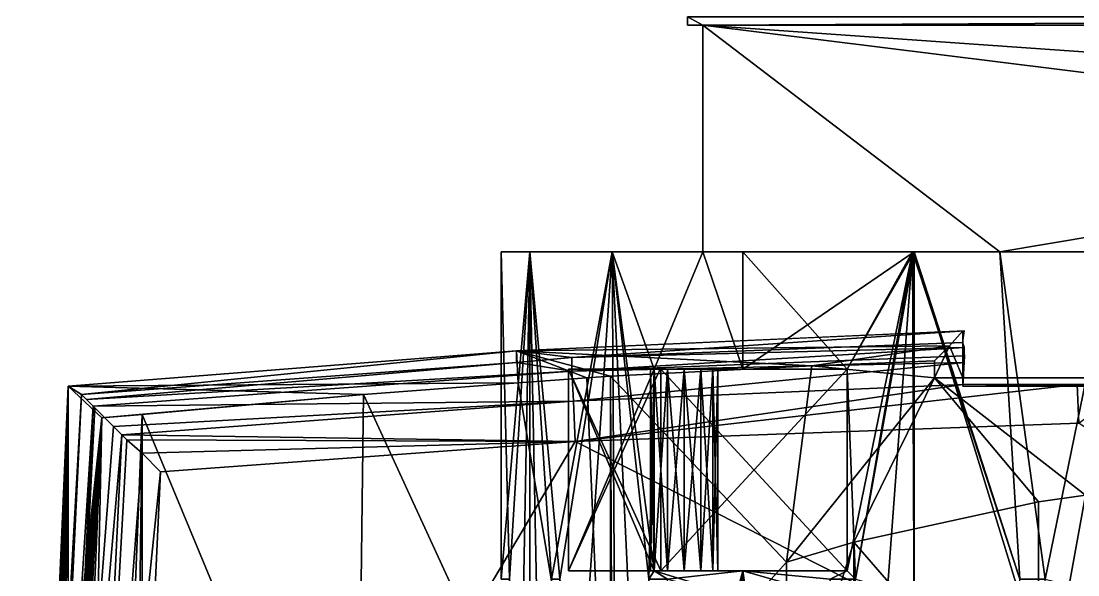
# Model space of a CAD drawing. Header units: metres. Extents: x -0.073 to 0.073, y -0.252 to 0.252.
# Drawn here: x -0.071 to -0.03166, y 0.12891 to 0.14953 of the extents above; entities that cross this region are included whole.
import ezdxf

# ---------------------------------------------------------------- set-up
doc = ezdxf.new("R2010")
doc.units = ezdxf.units.M
for name, color, linetype in [('Object_0177', 9, 'CONTINUOUS'), ('Object_0178', 9, 'CONTINUOUS'), ('Object_0179', 9, 'CONTINUOUS'), ('Object_0185', 9, 'CONTINUOUS'), ('Object_0186', 9, 'CONTINUOUS'), ('Object_0189', 9, 'CONTINUOUS'), ('Object_0190', 9, 'CONTINUOUS'), ('Object_0196', 9, 'CONTINUOUS'), ('Object_0218', 9, 'CONTINUOUS'), ('Object_0241', 9, 'CONTINUOUS'), ('Object_0242', 9, 'CONTINUOUS'), ('Object_0263', 9, 'CONTINUOUS'), ('Object_0265', 9, 'CONTINUOUS'), ('Object_0280', 9, 'CONTINUOUS'), ('Object_0388', 9, 'CONTINUOUS'), ('Object_0389', 9, 'CONTINUOUS'), ('Object_0396', 9, 'CONTINUOUS'), ('Object_0404', 9, 'CONTINUOUS'), ('Object_0426', 9, 'CONTINUOUS'), ('Object_0427', 9, 'CONTINUOUS'), ('Object_0434', 9, 'CONTINUOUS'), ('Object_0437', 9, 'CONTINUOUS'), ('Object_0439', 9, 'CONTINUOUS'), ('Object_0471', 9, 'CONTINUOUS'), ('Object_0472', 9, 'CONTINUOUS'), ('Object_0473', 9, 'CONTINUOUS'), ('Object_0513', 9, 'CONTINUOUS'), ('Object_0575', 9, 'CONTINUOUS'), ('Object_0576', 9, 'CONTINUOUS'), ('Object_0700', 9, 'CONTINUOUS'), ('Object_0748', 9, 'CONTINUOUS'), ('Object_0749', 9, 'CONTINUOUS'), ('Object_0769', 9, 'CONTINUOUS'), ('Object_0770', 9, 'CONTINUOUS'), ('Object_0772', 9, 'CONTINUOUS'), ('Object_0833', 9, 'CONTINUOUS'), ('Object_0834', 9, 'CONTINUOUS'), ('Object_0954', 9, 'CONTINUOUS'), ('Object_0980', 9, 'CONTINUOUS'), ('Object_1002', 9, 'CONTINUOUS'), ('Object_1005', 9, 'CONTINUOUS'), ('Object_1019', 9, 'CONTINUOUS'), ('Object_1020', 9, 'CONTINUOUS'), ('Object_1054', 9, 'CONTINUOUS'), ('Object_1055', 9, 'CONTINUOUS')]:
    doc.layers.add(name, color=color, linetype=linetype)

msp = doc.modelspace()

# ---------------------------------------------------------------- linework, layer by layer
at = {"layer": 'Object_0177'}
for points in [[(-0.050375, 0.133875, 0.181312), (0.025312, 0.095563, 0.181312), (-0.031625, 0.134563, 0.181312)], [(-0.050375, 0.133875, 0.181312), (-0.067063, 0.105625, 0.181312), (0.025312, 0.095563, 0.181312)], [(-0.067063, 0.105625, 0.181312), (-0.050375, 0.133875, 0.181312), (-0.065813, 0.13275, 0.181312)]]:
    msp.add_3dface(points, dxfattribs=at)
at = {"layer": 'Object_0178'}
for points in [[(-0.052563, 0.13725, 0.168125), (-0.0505, 0.137, 0.178313), (-0.035875, 0.138, 0.168125)], [(-0.035938, 0.137563, 0.178313), (-0.035875, 0.138, 0.168125), (-0.0505, 0.137, 0.178313)], [(-0.06925, 0.135938, 0.168125), (-0.06875, 0.135625, 0.178313), (-0.052563, 0.13725, 0.168125)], [(-0.052563, 0.136813, 0.178313), (-0.052563, 0.13725, 0.168125), (-0.06875, 0.135625, 0.178313)], [(-0.052563, 0.13725, 0.168125), (-0.052563, 0.136813, 0.178313), (-0.0505, 0.137, 0.178313)]]:
    msp.add_3dface(points, dxfattribs=at)
at = {"layer": 'Object_0179'}
for points in [[(-0.035938, 0.138, 0.168125), (-0.035938, 0.137563, 0.178313), (-0.035938, 0.13625, 0.168125)], [(-0.035938, 0.137563, 0.178313), (-0.035938, 0.137375, 0.179312), (-0.035875, 0.137063, 0.179812)], [(-0.035875, 0.137063, 0.179812), (-0.035938, 0.13625, 0.168125), (-0.035938, 0.137563, 0.178313)], [(-0.035875, 0.137063, 0.179812), (-0.035938, 0.136813, 0.18025), (-0.035938, 0.136, 0.180875)], [(-0.035938, 0.13625, 0.168125), (-0.035875, 0.137063, 0.179812), (-0.035938, 0.135938, 0.168125)], [(-0.035938, 0.136, 0.180875), (-0.035938, 0.135938, 0.168125), (-0.035875, 0.137063, 0.179812)], [(-0.035938, 0.135938, 0.168125), (-0.035938, 0.136, 0.180875), (-0.035938, 0.135938, 0.180937)]]:
    msp.add_3dface(points, dxfattribs=at)
at = {"layer": 'Object_0185'}
for points in [[(-0.06925, 0.135938, 0.168125), (-0.071, 0.095625, 0.168125), (-0.06875, 0.135625, 0.178313)], [(-0.070188, 0.105688, 0.178313), (-0.06875, 0.135625, 0.178313), (-0.071, 0.095625, 0.168125)]]:
    msp.add_3dface(points, dxfattribs=at)
at = {"layer": 'Object_0186'}
for points in [[(-0.035938, 0.135938, 0.168125), (-0.035938, 0.135938, 0.180937), (-0.031688, 0.136, 0.180937)], [(-0.035938, 0.135938, 0.168125), (-0.012938, 0.136, 0.180937), (-0.009063, 0.135938, 0.168125)], [(-0.012938, 0.136, 0.180937), (-0.035938, 0.135938, 0.168125), (-0.029688, 0.135938, 0.181)], [(-0.031688, 0.136, 0.180937), (-0.029688, 0.135938, 0.181), (-0.035938, 0.135938, 0.168125)]]:
    msp.add_3dface(points, dxfattribs=at)
at = {"layer": 'Object_0189'}
for points in [[(-0.0505, 0.137, 0.178313), (-0.035875, 0.137375, 0.179312), (-0.035938, 0.137563, 0.178313)], [(-0.035875, 0.137375, 0.179312), (-0.0505, 0.137, 0.178313), (-0.0505, 0.1365, 0.179812)], [(-0.0505, 0.1365, 0.179812), (-0.035875, 0.137063, 0.179812), (-0.035875, 0.137375, 0.179312)], [(-0.052563, 0.136813, 0.178313), (-0.0505, 0.1365, 0.179812), (-0.0505, 0.137, 0.178313)], [(-0.035875, 0.137063, 0.179812), (-0.0505, 0.1365, 0.179812), (-0.035875, 0.136813, 0.18025)], [(-0.068563, 0.135438, 0.179187), (-0.052563, 0.136813, 0.178313), (-0.06875, 0.135625, 0.178313)], [(-0.052563, 0.136813, 0.178313), (-0.068563, 0.135438, 0.179187), (-0.0505, 0.1365, 0.179812)], [(-0.050438, 0.135375, 0.180875), (-0.035875, 0.136813, 0.18025), (-0.0505, 0.1365, 0.179812)], [(-0.050438, 0.135375, 0.180875), (-0.035938, 0.136, 0.180875), (-0.035875, 0.136813, 0.18025)], [(-0.068313, 0.135188, 0.179812), (-0.0505, 0.1365, 0.179812), (-0.068563, 0.135438, 0.179187)], [(-0.0505, 0.1365, 0.179812), (-0.068313, 0.135188, 0.179812), (-0.050438, 0.135375, 0.180875)], [(-0.050375, 0.133875, 0.181312), (-0.035938, 0.136, 0.180937), (-0.050438, 0.135375, 0.180875)], [(-0.035938, 0.136, 0.180875), (-0.050438, 0.135375, 0.180875), (-0.035938, 0.136, 0.180937)], [(-0.031625, 0.134563, 0.181312), (-0.031688, 0.136, 0.180937), (-0.050375, 0.133875, 0.181312)], [(-0.035938, 0.136, 0.180937), (-0.050375, 0.133875, 0.181312), (-0.031688, 0.136, 0.180937)], [(-0.031625, 0.134563, 0.181312), (-0.029688, 0.136, 0.181), (-0.031688, 0.136, 0.180937)], [(-0.050438, 0.135375, 0.180875), (-0.068313, 0.135188, 0.179812), (-0.067563, 0.134438, 0.180688)], [(-0.06725, 0.134125, 0.180875), (-0.050438, 0.135375, 0.180875), (-0.067563, 0.134438, 0.180688)], [(-0.050438, 0.135375, 0.180875), (-0.06725, 0.134125, 0.180875), (-0.050375, 0.133875, 0.181312)], [(-0.06825, 0.135125, 0.179938), (-0.067563, 0.134438, 0.180688), (-0.068313, 0.135188, 0.179812)], [(-0.050375, 0.133875, 0.181312), (-0.06725, 0.134125, 0.180875), (-0.067063, 0.133938, 0.181)], [(-0.067063, 0.133938, 0.181), (-0.0665, 0.133438, 0.181188), (-0.050375, 0.133875, 0.181312)], [(-0.065813, 0.13275, 0.181312), (-0.050375, 0.133875, 0.181312), (-0.0665, 0.133438, 0.181188)]]:
    msp.add_3dface(points, dxfattribs=at)
at = {"layer": 'Object_0190'}
for points in [[(-0.070188, 0.105688, 0.178313), (-0.068313, 0.135188, 0.179812), (-0.06875, 0.135625, 0.178313)], [(-0.068563, 0.135438, 0.179187), (-0.06875, 0.135625, 0.178313), (-0.068313, 0.135188, 0.179812)], [(-0.06975, 0.105688, 0.179812), (-0.068313, 0.135188, 0.179812), (-0.070188, 0.105688, 0.178313)], [(-0.068313, 0.135188, 0.179812), (-0.06975, 0.105688, 0.179812), (-0.06825, 0.135125, 0.179938)], [(-0.067563, 0.134438, 0.180688), (-0.06825, 0.135125, 0.179938), (-0.06975, 0.105688, 0.179812)], [(-0.06975, 0.105688, 0.179812), (-0.06725, 0.134125, 0.180875), (-0.067563, 0.134438, 0.180688)], [(-0.06725, 0.134125, 0.180875), (-0.06975, 0.105688, 0.179812), (-0.068625, 0.105625, 0.180937)], [(-0.068625, 0.105625, 0.180937), (-0.067063, 0.133938, 0.181), (-0.06725, 0.134125, 0.180875)], [(-0.067063, 0.133938, 0.181), (-0.068625, 0.105625, 0.180937), (-0.0665, 0.133438, 0.181188)], [(-0.065813, 0.13275, 0.181312), (-0.0665, 0.133438, 0.181188), (-0.068625, 0.105625, 0.180937)], [(-0.065813, 0.13275, 0.181312), (-0.068625, 0.105625, 0.180937), (-0.067063, 0.105625, 0.181312)]]:
    msp.add_3dface(points, dxfattribs=at)
at = {"layer": 'Object_0196'}
for points in [[(-0.052813, 0.12875, 0.091375), (-0.052063, 0.140938, 0.095375), (-0.053125, 0.12875, 0.0875)], [(-0.053125, 0.140938, 0.0875), (-0.053125, 0.12875, 0.0875), (-0.052063, 0.140938, 0.095375)], [(-0.053125, 0.12875, 0.0875), (-0.053125, 0.140938, 0.0875), (-0.052813, 0.12875, 0.083625)], [(-0.052063, 0.140938, 0.079625), (-0.052813, 0.12875, 0.083625), (-0.053125, 0.140938, 0.0875)], [(-0.052063, 0.140938, 0.095375), (-0.052813, 0.12875, 0.091375), (-0.052063, 0.100313, 0.095375)], [(-0.052813, 0.12875, 0.083625), (-0.052063, 0.140938, 0.079625), (-0.052813, 0.100313, 0.083625)], [(-0.052063, 0.100313, 0.079625), (-0.052813, 0.100313, 0.083625), (-0.052063, 0.140938, 0.079625)], [(-0.052063, 0.140938, 0.095375), (-0.05125, 0.12875, 0.097875), (-0.049, 0.140938, 0.102812)], [(-0.05125, 0.12875, 0.097875), (-0.052063, 0.140938, 0.095375), (-0.05125, 0.100313, 0.097875)], [(-0.052063, 0.100313, 0.095375), (-0.05125, 0.100313, 0.097875), (-0.052063, 0.140938, 0.095375)], [(-0.052063, 0.140938, 0.079625), (-0.05125, 0.12875, 0.077125), (-0.052063, 0.100313, 0.079625)], [(-0.05125, 0.12875, 0.077125), (-0.052063, 0.140938, 0.079625), (-0.050938, 0.12875, 0.076187)], [(-0.049, 0.140938, 0.07225), (-0.050938, 0.12875, 0.076187), (-0.052063, 0.140938, 0.079625)], [(-0.050938, 0.12875, 0.098813), (-0.049, 0.140938, 0.102812), (-0.05125, 0.12875, 0.097875)], [(-0.049, 0.140938, 0.102812), (-0.050938, 0.12875, 0.098813), (-0.048812, 0.112313, 0.102687)], [(-0.050938, 0.12875, 0.076187), (-0.049, 0.140938, 0.07225), (-0.050938, 0.112313, 0.076187)], [(-0.048812, 0.112313, 0.072313), (-0.050938, 0.112313, 0.076187), (-0.049, 0.140938, 0.07225)], [(-0.048812, 0.112313, 0.102687), (-0.047625, 0.112313, 0.104937), (-0.049, 0.140938, 0.102812)], [(-0.047625, 0.12875, 0.104937), (-0.049, 0.140938, 0.102812), (-0.047625, 0.112313, 0.104937)], [(-0.047625, 0.12875, 0.104937), (-0.047437, 0.129063, 0.10525), (-0.049, 0.140938, 0.102812)], [(-0.047437, 0.136563, 0.10525), (-0.049, 0.140938, 0.102812), (-0.047437, 0.129063, 0.10525)], [(-0.049, 0.140938, 0.102812), (-0.047437, 0.136563, 0.10525), (-0.045625, 0.140938, 0.107562)], [(-0.049, 0.140938, 0.07225), (-0.047625, 0.12875, 0.070063), (-0.048812, 0.112313, 0.072313)], [(-0.047625, 0.12875, 0.070063), (-0.049, 0.140938, 0.07225), (-0.047437, 0.136563, 0.06975)], [(-0.045625, 0.140938, 0.067438), (-0.047437, 0.136563, 0.06975), (-0.049, 0.140938, 0.07225)], [(-0.044125, 0.136563, 0.109125), (-0.045625, 0.140938, 0.107562), (-0.047437, 0.136563, 0.10525)], [(-0.047437, 0.136563, 0.06975), (-0.045625, 0.140938, 0.067438), (-0.044125, 0.136563, 0.065875)], [(-0.044125, 0.136563, 0.109125), (-0.044125, 0.140938, 0.109125), (-0.045625, 0.140938, 0.107562)], [(-0.044125, 0.140938, 0.065875), (-0.044125, 0.136563, 0.065875), (-0.045625, 0.140938, 0.067438)], [(-0.04025, 0.136563, 0.112438), (-0.03775, 0.140938, 0.114), (-0.044125, 0.136563, 0.109125)], [(-0.044125, 0.140938, 0.109125), (-0.044125, 0.136563, 0.109125), (-0.03775, 0.140938, 0.114)], [(-0.044125, 0.136563, 0.065875), (-0.044125, 0.140938, 0.065875), (-0.04025, 0.136563, 0.062562)], [(-0.037813, 0.140938, 0.061), (-0.04025, 0.136563, 0.062562), (-0.044125, 0.140938, 0.065875)], [(-0.03775, 0.140938, 0.114), (-0.04025, 0.136563, 0.112438), (-0.039938, 0.12875, 0.112625)], [(-0.04025, 0.136563, 0.062562), (-0.037813, 0.140938, 0.061), (-0.04025, 0.129063, 0.062562)], [(-0.039938, 0.12875, 0.062375), (-0.04025, 0.129063, 0.062562), (-0.037813, 0.140938, 0.061)], [(-0.03775, 0.140938, 0.114), (-0.039938, 0.12875, 0.112625), (-0.03775, 0.128125, 0.114)], [(-0.039938, 0.112313, 0.062375), (-0.039938, 0.12875, 0.062375), (-0.037813, 0.140938, 0.061)], [(-0.037813, 0.140938, 0.061), (-0.037688, 0.112313, 0.061187), (-0.039938, 0.112313, 0.062375)], [(-0.034563, 0.140938, 0.059375), (-0.033813, 0.12875, 0.059063), (-0.037813, 0.140938, 0.061)], [(-0.037688, 0.112313, 0.061187), (-0.037813, 0.140938, 0.061), (-0.033813, 0.12875, 0.059063)], [(-0.03775, 0.128125, 0.114), (-0.033813, 0.128125, 0.115937), (-0.03775, 0.140938, 0.114)], [(-0.033813, 0.12875, 0.115937), (-0.03775, 0.140938, 0.114), (-0.033813, 0.128125, 0.115937)], [(-0.03775, 0.140938, 0.114), (-0.033813, 0.12875, 0.115937), (-0.034563, 0.140938, 0.115563)], [(-0.030375, 0.140938, 0.057938), (-0.032875, 0.12875, 0.05875), (-0.034563, 0.140938, 0.059375)], [(-0.033813, 0.12875, 0.059063), (-0.034563, 0.140938, 0.059375), (-0.032875, 0.12875, 0.05875)], [(-0.032875, 0.12875, 0.11625), (-0.034563, 0.140938, 0.115563), (-0.033813, 0.12875, 0.115937)], [(-0.034563, 0.140938, 0.115563), (-0.032875, 0.12875, 0.11625), (-0.030375, 0.140938, 0.117062)], [(-0.030375, 0.100313, 0.057938), (-0.032875, 0.100313, 0.05875), (-0.030375, 0.140938, 0.057938)], [(-0.032875, 0.12875, 0.05875), (-0.030375, 0.140938, 0.057938), (-0.032875, 0.100313, 0.05875)], [(-0.030375, 0.128125, 0.117062), (-0.030375, 0.140938, 0.117062), (-0.032875, 0.12875, 0.11625)], [(-0.047437, 0.129063, 0.06975), (-0.047625, 0.12875, 0.070063), (-0.047437, 0.136563, 0.06975)], [(-0.04025, 0.129063, 0.112438), (-0.039938, 0.12875, 0.112625), (-0.04025, 0.136563, 0.112438)], [(-0.047625, 0.12875, 0.104937), (-0.046938, 0.12875, 0.105875), (-0.047437, 0.129063, 0.10525)], [(-0.047625, 0.12875, 0.070063), (-0.047437, 0.129063, 0.06975), (-0.046938, 0.12875, 0.069125)], [(-0.047437, 0.129063, 0.10525), (-0.044375, 0.128125, 0.108875), (-0.044125, 0.129063, 0.109125)], [(-0.044375, 0.128125, 0.108875), (-0.047437, 0.129063, 0.10525), (-0.046938, 0.12875, 0.105875)], [(-0.044125, 0.129063, 0.065875), (-0.046938, 0.12875, 0.069125), (-0.047437, 0.129063, 0.06975)], [(-0.04625, 0.112375, 0.06825), (-0.046938, 0.112375, 0.069125), (-0.044125, 0.129063, 0.065875)], [(-0.046938, 0.12875, 0.069125), (-0.044125, 0.129063, 0.065875), (-0.046938, 0.112375, 0.069125)], [(-0.04625, 0.103312, 0.06825), (-0.04625, 0.112375, 0.06825), (-0.044125, 0.129063, 0.065875)], [(-0.044125, 0.129063, 0.065875), (-0.044125, 0.100313, 0.065875), (-0.04625, 0.103312, 0.06825)], [(-0.044125, 0.128125, 0.109125), (-0.044125, 0.129063, 0.109125), (-0.044375, 0.128125, 0.108875)], [(-0.044125, 0.128125, 0.109125), (-0.040875, 0.128125, 0.111937), (-0.044125, 0.129063, 0.109125)], [(-0.040875, 0.12875, 0.111937), (-0.044125, 0.129063, 0.109125), (-0.040875, 0.128125, 0.111937)], [(-0.044125, 0.129063, 0.109125), (-0.040875, 0.12875, 0.111937), (-0.04025, 0.129063, 0.112438)], [(-0.044125, 0.129063, 0.065875), (-0.04025, 0.129063, 0.062562), (-0.040875, 0.12875, 0.063063)], [(-0.044125, 0.100313, 0.065875), (-0.044125, 0.129063, 0.065875), (-0.04175, 0.112375, 0.06375)], [(-0.040875, 0.12875, 0.063063), (-0.04175, 0.112375, 0.06375), (-0.044125, 0.129063, 0.065875)], [(-0.039938, 0.12875, 0.112625), (-0.04025, 0.129063, 0.112438), (-0.040875, 0.12875, 0.111937)], [(-0.04025, 0.129063, 0.062562), (-0.039938, 0.12875, 0.062375), (-0.040875, 0.12875, 0.063063)]]:
    msp.add_3dface(points, dxfattribs=at)
at = {"layer": 'Object_0218'}
for points in [[(-0.04025, 0.129063, 0.062562), (-0.047187, 0.129063, 0.059375), (-0.04025, 0.136563, 0.062562)], [(-0.047187, 0.136563, 0.059375), (-0.04025, 0.136563, 0.062562), (-0.047187, 0.129063, 0.059375)]]:
    msp.add_3dface(points, dxfattribs=at)
at = {"layer": 'Object_0241'}
for points in [[(-0.033125, 0.12225, 0.14), (-0.031375, 0.131875, 0.1435), (-0.030625, 0.12225, 0.14)], [(-0.031375, 0.131875, 0.1435), (-0.033125, 0.12225, 0.14), (-0.033125, 0.131625, 0.143438)]]:
    msp.add_3dface(points, dxfattribs=at)
at = {"layer": 'Object_0242'}
msp.add_3dface([(-0.033125, 0.131625, 0.143438), (-0.033125, 0.122188, 0.14), (-0.033125, 0.122188, 0.143438)], dxfattribs=at)
at = {"layer": 'Object_0263'}
for points in [[(-0.035938, 0.13625, 0.168125), (-0.031375, 0.13625, 0.1435), (-0.037, 0.13625, 0.143125)], [(-0.009063, 0.13625, 0.168125), (-0.013563, 0.13625, 0.1435), (-0.035938, 0.13625, 0.168125)], [(-0.031375, 0.13625, 0.1435), (-0.035938, 0.13625, 0.168125), (-0.013563, 0.13625, 0.1435)]]:
    msp.add_3dface(points, dxfattribs=at)
at = {"layer": 'Object_0265'}
for points in [[(-0.046188, 0.149375, 0.115563), (-0.046188, 0.149688, 0.115563), (-0.046188, 0.149375, 0.059437)], [(-0.046188, 0.149688, 0.059437), (-0.046188, 0.149375, 0.059437), (-0.046188, 0.149688, 0.115563)]]:
    msp.add_3dface(points, dxfattribs=at)
at = {"layer": 'Object_0280'}
for points in [[(-0.06925, 0.135938, 0.168125), (-0.070063, 0.114875, 0.161625), (-0.071, 0.095625, 0.168125)], [(-0.07, 0.116188, 0.161187), (-0.070063, 0.114875, 0.161625), (-0.06925, 0.135938, 0.168125)], [(-0.06925, 0.135938, 0.168125), (-0.069875, 0.118125, 0.16025), (-0.07, 0.116188, 0.161187)], [(-0.069875, 0.118125, 0.16025), (-0.06925, 0.135938, 0.168125), (-0.069813, 0.119125, 0.159562)], [(-0.06925, 0.135938, 0.168125), (-0.069625, 0.120813, 0.157875), (-0.069813, 0.119312, 0.159437)], [(-0.069813, 0.119312, 0.159437), (-0.069813, 0.119125, 0.159562), (-0.06925, 0.135938, 0.168125)], [(-0.069625, 0.120813, 0.157875), (-0.06925, 0.135938, 0.168125), (-0.069563, 0.121625, 0.15675)], [(-0.0695, 0.122062, 0.155813), (-0.069563, 0.121625, 0.15675), (-0.06925, 0.135938, 0.168125)], [(-0.06925, 0.135938, 0.168125), (-0.069437, 0.122562, 0.15475), (-0.0695, 0.122062, 0.155813)], [(-0.069437, 0.122562, 0.15475), (-0.06925, 0.135938, 0.168125), (-0.069375, 0.122938, 0.153375)], [(-0.06925, 0.123188, 0.15125), (-0.069375, 0.122938, 0.153375), (-0.06925, 0.135938, 0.168125)], [(-0.068, 0.13475, 0.138125), (-0.06925, 0.123188, 0.15125), (-0.06925, 0.135938, 0.168125)], [(-0.069688, 0.095563, 0.138125), (-0.06925, 0.112375, 0.140625), (-0.068, 0.13475, 0.138125)], [(-0.06925, 0.123188, 0.15125), (-0.068, 0.13475, 0.138125), (-0.069187, 0.123125, 0.150125)], [(-0.069187, 0.113812, 0.140688), (-0.068, 0.13475, 0.138125), (-0.06925, 0.112375, 0.140625)], [(-0.068, 0.13475, 0.138125), (-0.069187, 0.113812, 0.140688), (-0.069187, 0.114875, 0.140938)], [(-0.069187, 0.114875, 0.140938), (-0.069125, 0.115875, 0.141188), (-0.068, 0.13475, 0.138125)], [(-0.069125, 0.122875, 0.14875), (-0.069187, 0.123125, 0.150125), (-0.068, 0.13475, 0.138125)], [(-0.069125, 0.117188, 0.141687), (-0.068, 0.13475, 0.138125), (-0.069125, 0.115875, 0.141188)], [(-0.068, 0.13475, 0.138125), (-0.069125, 0.117188, 0.141687), (-0.069063, 0.119063, 0.142875)], [(-0.069063, 0.121437, 0.1455), (-0.069125, 0.122125, 0.146625), (-0.068, 0.13475, 0.138125)], [(-0.069125, 0.122125, 0.146688), (-0.068, 0.13475, 0.138125), (-0.069125, 0.122125, 0.146625)], [(-0.068, 0.13475, 0.138125), (-0.069125, 0.122125, 0.146688), (-0.069125, 0.122875, 0.14875)], [(-0.069063, 0.119063, 0.142875), (-0.069063, 0.119125, 0.142937), (-0.068, 0.13475, 0.138125)], [(-0.069063, 0.120125, 0.143812), (-0.068, 0.13475, 0.138125), (-0.069063, 0.119125, 0.142937)], [(-0.068, 0.13475, 0.138125), (-0.069063, 0.120125, 0.143812), (-0.069063, 0.121437, 0.1455)]]:
    msp.add_3dface(points, dxfattribs=at)
at = {"layer": 'Object_0388'}
for points in [[(-0.047563, 0.129063, 0.063687), (-0.047437, 0.129063, 0.064313), (-0.050625, 0.129063, 0.062812)], [(-0.050625, 0.129063, 0.062812), (-0.047437, 0.129063, 0.064313), (-0.047437, 0.129063, 0.06975)], [(-0.047187, 0.129063, 0.059375), (-0.046938, 0.129063, 0.062562), (-0.050625, 0.129063, 0.062812)], [(-0.047437, 0.129063, 0.063063), (-0.050625, 0.129063, 0.062812), (-0.046938, 0.129063, 0.062562)], [(-0.050625, 0.129063, 0.062812), (-0.047437, 0.129063, 0.063063), (-0.047563, 0.129063, 0.063687)], [(-0.044125, 0.129063, 0.065875), (-0.047437, 0.129063, 0.06975), (-0.046313, 0.129063, 0.064937)], [(-0.046938, 0.129063, 0.06475), (-0.047437, 0.129063, 0.06975), (-0.047437, 0.129063, 0.064313)], [(-0.047437, 0.129063, 0.06975), (-0.046938, 0.129063, 0.06475), (-0.046313, 0.129063, 0.064937)], [(-0.04025, 0.129063, 0.062562), (-0.04525, 0.129063, 0.063063), (-0.047187, 0.129063, 0.059375)], [(-0.045688, 0.129063, 0.062562), (-0.047187, 0.129063, 0.059375), (-0.04525, 0.129063, 0.063063)], [(-0.045688, 0.129063, 0.062562), (-0.046313, 0.129063, 0.062437), (-0.047187, 0.129063, 0.059375)], [(-0.046938, 0.129063, 0.062562), (-0.047187, 0.129063, 0.059375), (-0.046313, 0.129063, 0.062437)], [(-0.046313, 0.129063, 0.064937), (-0.045688, 0.129063, 0.06475), (-0.044125, 0.129063, 0.065875)], [(-0.04525, 0.129063, 0.064313), (-0.044125, 0.129063, 0.065875), (-0.045688, 0.129063, 0.06475)], [(-0.044125, 0.129063, 0.065875), (-0.04525, 0.129063, 0.064313), (-0.04025, 0.129063, 0.062562)], [(-0.045063, 0.129063, 0.063687), (-0.04025, 0.129063, 0.062562), (-0.04525, 0.129063, 0.064313)], [(-0.04025, 0.129063, 0.062562), (-0.045063, 0.129063, 0.063687), (-0.04525, 0.129063, 0.063063)]]:
    msp.add_3dface(points, dxfattribs=at)
at = {"layer": 'Object_0389'}
for points in [[(-0.047437, 0.136563, 0.06975), (-0.050625, 0.136563, 0.062812), (-0.047437, 0.129063, 0.06975)], [(-0.050625, 0.129063, 0.062812), (-0.047437, 0.129063, 0.06975), (-0.050625, 0.136563, 0.062812)]]:
    msp.add_3dface(points, dxfattribs=at)
at = {"layer": 'Object_0396'}
for points in [[(-0.034563, 0.140938, 0.059375), (-0.045625, 0.140938, 0.059375), (-0.045625, 0.149375, 0.059375)], [(-0.045625, 0.149375, 0.059375), (-0.010375, 0.145, 0.059375), (-0.034563, 0.140938, 0.059375)], [(-0.010375, 0.145, 0.059375), (-0.045625, 0.149375, 0.059375), (0.016875, 0.145, 0.059437)], [(0.016875, 0.149375, 0.059437), (0.016875, 0.145, 0.059437), (-0.045625, 0.149375, 0.059375)], [(-0.010375, 0.140938, 0.059375), (-0.034563, 0.140938, 0.059375), (-0.010375, 0.145, 0.059375)]]:
    msp.add_3dface(points, dxfattribs=at)
at = {"layer": 'Object_0404'}
for points in [[(-0.047187, 0.136563, 0.115625), (-0.050625, 0.136563, 0.112188), (-0.047187, 0.129063, 0.115625)], [(-0.050625, 0.129063, 0.112188), (-0.047187, 0.129063, 0.115625), (-0.050625, 0.136563, 0.112188)]]:
    msp.add_3dface(points, dxfattribs=at)
at = {"layer": 'Object_0426'}
for points in [[(-0.053125, 0.140938, 0.0875), (-0.052063, 0.140938, 0.095375), (-0.052063, 0.140938, 0.079625)], [(-0.049, 0.140938, 0.102812), (-0.052063, 0.140938, 0.079625), (-0.052063, 0.140938, 0.095375)], [(-0.052063, 0.140938, 0.079625), (-0.049, 0.140938, 0.102812), (-0.049, 0.140938, 0.07225)], [(-0.045625, 0.140938, 0.107562), (-0.049, 0.140938, 0.07225), (-0.049, 0.140938, 0.102812)], [(-0.049, 0.140938, 0.07225), (-0.045625, 0.140938, 0.107562), (-0.045625, 0.140938, 0.067438)]]:
    msp.add_3dface(points, dxfattribs=at)
at = {"layer": 'Object_0427'}
for points in [[(-0.045625, 0.140938, 0.107562), (-0.044125, 0.140938, 0.109125), (-0.045625, 0.140938, 0.115625)], [(-0.03775, 0.140938, 0.114), (-0.045625, 0.140938, 0.115625), (-0.044125, 0.140938, 0.109125)], [(-0.045625, 0.140938, 0.115625), (-0.03775, 0.140938, 0.114), (-0.034563, 0.140938, 0.115625)]]:
    msp.add_3dface(points, dxfattribs=at)
at = {"layer": 'Object_0434'}
msp.add_3dface([(-0.0425, 0.129375, 0.142625), (-0.0425, 0.122188, 0.14), (-0.0425, 0.122188, 0.142625)], dxfattribs=at)
at = {"layer": 'Object_0437'}
for points in [[(-0.034563, 0.140938, 0.059375), (-0.037813, 0.140938, 0.061), (-0.045625, 0.140938, 0.059375)], [(-0.044125, 0.140938, 0.065875), (-0.045625, 0.140938, 0.059375), (-0.037813, 0.140938, 0.061)], [(-0.045625, 0.140938, 0.059375), (-0.044125, 0.140938, 0.065875), (-0.045625, 0.140938, 0.067438)]]:
    msp.add_3dface(points, dxfattribs=at)
at = {"layer": 'Object_0439'}
for points in [[(-0.034563, 0.140938, 0.059375), (-0.014563, 0.140938, 0.057938), (-0.030375, 0.140938, 0.057938)], [(-0.014563, 0.140938, 0.057938), (-0.034563, 0.140938, 0.059375), (-0.010375, 0.140938, 0.059375)]]:
    msp.add_3dface(points, dxfattribs=at)
at = {"layer": 'Object_0471'}
for points in [[(-0.047437, 0.129063, 0.110687), (-0.050625, 0.129063, 0.112188), (-0.046938, 0.129063, 0.11025)], [(-0.047437, 0.129063, 0.10525), (-0.046938, 0.129063, 0.11025), (-0.050625, 0.129063, 0.112188)], [(-0.050625, 0.129063, 0.112188), (-0.047437, 0.129063, 0.111937), (-0.047187, 0.129063, 0.115625)], [(-0.047437, 0.129063, 0.111937), (-0.050625, 0.129063, 0.112188), (-0.047563, 0.129063, 0.111313)], [(-0.047437, 0.129063, 0.110687), (-0.047563, 0.129063, 0.111313), (-0.050625, 0.129063, 0.112188)], [(-0.044125, 0.129063, 0.109125), (-0.045688, 0.129063, 0.11025), (-0.047437, 0.129063, 0.10525)], [(-0.046938, 0.129063, 0.11025), (-0.047437, 0.129063, 0.10525), (-0.046313, 0.129063, 0.110063)], [(-0.045688, 0.129063, 0.11025), (-0.046313, 0.129063, 0.110063), (-0.047437, 0.129063, 0.10525)], [(-0.046938, 0.129063, 0.112438), (-0.047187, 0.129063, 0.115625), (-0.047437, 0.129063, 0.111937)], [(-0.046938, 0.129063, 0.112438), (-0.046313, 0.129063, 0.112563), (-0.047187, 0.129063, 0.115625)], [(-0.045688, 0.129063, 0.112438), (-0.047187, 0.129063, 0.115625), (-0.046313, 0.129063, 0.112563)], [(-0.047187, 0.129063, 0.115625), (-0.045688, 0.129063, 0.112438), (-0.04025, 0.129063, 0.112438)], [(-0.045688, 0.129063, 0.11025), (-0.044125, 0.129063, 0.109125), (-0.04525, 0.129063, 0.110687)], [(-0.04525, 0.129063, 0.111937), (-0.04025, 0.129063, 0.112438), (-0.045688, 0.129063, 0.112438)], [(-0.045063, 0.129063, 0.111313), (-0.04525, 0.129063, 0.110687), (-0.044125, 0.129063, 0.109125)], [(-0.04025, 0.129063, 0.112438), (-0.04525, 0.129063, 0.111937), (-0.045063, 0.129063, 0.111313)], [(-0.044125, 0.129063, 0.109125), (-0.04025, 0.129063, 0.112438), (-0.045063, 0.129063, 0.111313)]]:
    msp.add_3dface(points, dxfattribs=at)
at = {"layer": 'Object_0472'}
for points in [[(-0.047563, 0.129063, 0.111313), (-0.047437, 0.136563, 0.111937), (-0.047437, 0.129063, 0.111937)], [(-0.047437, 0.136563, 0.111937), (-0.047563, 0.129063, 0.111313), (-0.047563, 0.136563, 0.111313)], [(-0.047437, 0.129063, 0.110687), (-0.047563, 0.136563, 0.111313), (-0.047563, 0.129063, 0.111313)], [(-0.047563, 0.136563, 0.111313), (-0.047437, 0.129063, 0.110687), (-0.047437, 0.136563, 0.110687)], [(-0.047437, 0.129063, 0.111937), (-0.046938, 0.136563, 0.112438), (-0.046938, 0.129063, 0.112438)], [(-0.046938, 0.136563, 0.112438), (-0.047437, 0.129063, 0.111937), (-0.047437, 0.136563, 0.111937)], [(-0.046938, 0.129063, 0.11025), (-0.047437, 0.136563, 0.110687), (-0.047437, 0.129063, 0.110687)], [(-0.047437, 0.136563, 0.110687), (-0.046938, 0.129063, 0.11025), (-0.046938, 0.136563, 0.11025)], [(-0.046938, 0.129063, 0.112438), (-0.046313, 0.136563, 0.112563), (-0.046313, 0.129063, 0.112563)], [(-0.046313, 0.136563, 0.112563), (-0.046938, 0.129063, 0.112438), (-0.046938, 0.136563, 0.112438)], [(-0.046313, 0.129063, 0.110063), (-0.046938, 0.136563, 0.11025), (-0.046938, 0.129063, 0.11025)], [(-0.046938, 0.136563, 0.11025), (-0.046313, 0.129063, 0.110063), (-0.046313, 0.136563, 0.110063)], [(-0.045688, 0.136563, 0.112438), (-0.046313, 0.129063, 0.112563), (-0.046313, 0.136563, 0.112563)], [(-0.045688, 0.129063, 0.11025), (-0.046313, 0.136563, 0.110063), (-0.046313, 0.129063, 0.110063)], [(-0.046313, 0.136563, 0.110063), (-0.045688, 0.129063, 0.11025), (-0.045688, 0.136563, 0.11025)], [(-0.046313, 0.129063, 0.112563), (-0.045688, 0.136563, 0.112438), (-0.045688, 0.129063, 0.112438)], [(-0.04525, 0.129063, 0.110687), (-0.045688, 0.136563, 0.11025), (-0.045688, 0.129063, 0.11025)], [(-0.045688, 0.136563, 0.11025), (-0.04525, 0.129063, 0.110687), (-0.04525, 0.136563, 0.110687)], [(-0.045688, 0.129063, 0.112438), (-0.04525, 0.136563, 0.111937), (-0.04525, 0.129063, 0.111937)], [(-0.04525, 0.136563, 0.111937), (-0.045688, 0.129063, 0.112438), (-0.045688, 0.136563, 0.112438)], [(-0.045063, 0.129063, 0.111313), (-0.04525, 0.136563, 0.110687), (-0.04525, 0.129063, 0.110687)], [(-0.04525, 0.136563, 0.110687), (-0.045063, 0.129063, 0.111313), (-0.045063, 0.136563, 0.111313)], [(-0.04525, 0.129063, 0.111937), (-0.045063, 0.136563, 0.111313), (-0.045063, 0.129063, 0.111313)], [(-0.045063, 0.136563, 0.111313), (-0.04525, 0.129063, 0.111937), (-0.04525, 0.136563, 0.111937)]]:
    msp.add_3dface(points, dxfattribs=at)
at = {"layer": 'Object_0473'}
for points in [[(-0.047437, 0.136563, 0.111937), (-0.050625, 0.136563, 0.112188), (-0.046938, 0.136563, 0.112438)], [(-0.047187, 0.136563, 0.115625), (-0.046938, 0.136563, 0.112438), (-0.050625, 0.136563, 0.112188)], [(-0.047437, 0.136563, 0.111937), (-0.047563, 0.136563, 0.111313), (-0.050625, 0.136563, 0.112188)], [(-0.047437, 0.136563, 0.110687), (-0.050625, 0.136563, 0.112188), (-0.047563, 0.136563, 0.111313)], [(-0.050625, 0.136563, 0.112188), (-0.047437, 0.136563, 0.110687), (-0.047437, 0.136563, 0.10525)], [(-0.044125, 0.136563, 0.109125), (-0.047437, 0.136563, 0.10525), (-0.046313, 0.136563, 0.110063)], [(-0.046938, 0.136563, 0.11025), (-0.047437, 0.136563, 0.10525), (-0.047437, 0.136563, 0.110687)], [(-0.047437, 0.136563, 0.10525), (-0.046938, 0.136563, 0.11025), (-0.046313, 0.136563, 0.110063)], [(-0.046938, 0.136563, 0.112438), (-0.047187, 0.136563, 0.115625), (-0.046313, 0.136563, 0.112563)], [(-0.04025, 0.136563, 0.112438), (-0.04525, 0.136563, 0.111937), (-0.047187, 0.136563, 0.115625)], [(-0.045688, 0.136563, 0.112438), (-0.047187, 0.136563, 0.115625), (-0.04525, 0.136563, 0.111937)], [(-0.047187, 0.136563, 0.115625), (-0.045688, 0.136563, 0.112438), (-0.046313, 0.136563, 0.112563)], [(-0.046313, 0.136563, 0.110063), (-0.045688, 0.136563, 0.11025), (-0.044125, 0.136563, 0.109125)], [(-0.04525, 0.136563, 0.110687), (-0.044125, 0.136563, 0.109125), (-0.045688, 0.136563, 0.11025)], [(-0.044125, 0.136563, 0.109125), (-0.04525, 0.136563, 0.110687), (-0.04025, 0.136563, 0.112438)], [(-0.04525, 0.136563, 0.110687), (-0.045063, 0.136563, 0.111313), (-0.04025, 0.136563, 0.112438)], [(-0.04525, 0.136563, 0.111937), (-0.04025, 0.136563, 0.112438), (-0.045063, 0.136563, 0.111313)]]:
    msp.add_3dface(points, dxfattribs=at)
at = {"layer": 'Object_0513'}
for points in [[(-0.041563, 0.136688, 0.142687), (-0.0425, 0.129375, 0.142625), (-0.049063, 0.136313, 0.141687)], [(-0.0425, 0.129375, 0.142625), (-0.041563, 0.136688, 0.142687), (-0.037, 0.13625, 0.143125)], [(-0.037, 0.136875, 0.143125), (-0.037, 0.13625, 0.143125), (-0.041563, 0.136688, 0.142687)], [(-0.049937, 0.13625, 0.141562), (-0.049063, 0.115625, 0.141687), (-0.0525, 0.136063, 0.141125)], [(-0.049063, 0.115625, 0.141687), (-0.049937, 0.13625, 0.141562), (-0.049063, 0.136313, 0.141687)], [(-0.049063, 0.136313, 0.141687), (-0.049, 0.122188, 0.14175), (-0.049063, 0.115625, 0.141687)], [(-0.049, 0.122188, 0.14175), (-0.049063, 0.136313, 0.141687), (-0.0425, 0.129375, 0.142625)], [(-0.037, 0.13625, 0.143125), (-0.04, 0.130125, 0.142875), (-0.0425, 0.129375, 0.142625)], [(-0.037, 0.13625, 0.143125), (-0.033125, 0.131625, 0.143438), (-0.04, 0.130125, 0.142875)], [(-0.031375, 0.13625, 0.1435), (-0.031375, 0.131875, 0.1435), (-0.037, 0.13625, 0.143125)], [(-0.033125, 0.131625, 0.143438), (-0.037, 0.13625, 0.143125), (-0.031375, 0.131875, 0.1435)], [(-0.05825, 0.135625, 0.140063), (-0.0525, 0.136063, 0.141125), (-0.049063, 0.115625, 0.141687)], [(-0.0585, 0.115625, 0.14), (-0.0665, 0.134875, 0.138125), (-0.05825, 0.135625, 0.140063)], [(-0.049063, 0.115625, 0.141687), (-0.0585, 0.115625, 0.14), (-0.05825, 0.135625, 0.140063)], [(-0.0665, 0.134875, 0.138125), (-0.0585, 0.115625, 0.14), (-0.0665, 0.015188, 0.138125)], [(-0.033125, 0.122188, 0.143438), (-0.04, 0.130125, 0.142875), (-0.033125, 0.131625, 0.143438)], [(-0.04, 0.130125, 0.142875), (-0.033125, 0.122188, 0.143438), (-0.04, 0.122188, 0.142875)], [(-0.0425, 0.129375, 0.142625), (-0.0425, 0.122188, 0.142625), (-0.049, 0.122188, 0.14175)]]:
    msp.add_3dface(points, dxfattribs=at)
at = {"layer": 'Object_0575'}
for points in [[(-0.045625, 0.149375, 0.115563), (-0.045625, 0.149375, 0.115625), (0.016187, 0.149375, 0.115563)], [(0.016875, 0.149375, 0.115625), (0.016187, 0.149375, 0.115563), (-0.045625, 0.149375, 0.115625)], [(0.016187, 0.149375, 0.059437), (0.016875, 0.149375, 0.059375), (-0.045625, 0.149375, 0.059437)], [(-0.045625, 0.149375, 0.059375), (-0.045625, 0.149375, 0.059437), (0.016875, 0.149375, 0.059375)]]:
    msp.add_3dface(points, dxfattribs=at)
at = {"layer": 'Object_0576'}
for points in [[(-0.045625, 0.140938, 0.115625), (-0.045625, 0.149375, 0.115625), (-0.045625, 0.140938, 0.107562)], [(-0.045625, 0.149375, 0.115563), (-0.045625, 0.140938, 0.107562), (-0.045625, 0.149375, 0.115625)], [(-0.045625, 0.140938, 0.107562), (-0.045625, 0.149375, 0.115563), (-0.045625, 0.140938, 0.067438)], [(-0.045625, 0.149375, 0.059437), (-0.045625, 0.140938, 0.067438), (-0.045625, 0.149375, 0.115563)], [(-0.045625, 0.140938, 0.067438), (-0.045625, 0.149375, 0.059437), (-0.045625, 0.140938, 0.059375)], [(-0.045625, 0.149375, 0.059375), (-0.045625, 0.140938, 0.059375), (-0.045625, 0.149375, 0.059437)]]:
    msp.add_3dface(points, dxfattribs=at)
at = {"layer": 'Object_0700'}
for points in [[(-0.04025, 0.136563, 0.112438), (-0.047187, 0.136563, 0.115625), (-0.04025, 0.129063, 0.112438)], [(-0.047187, 0.129063, 0.115625), (-0.04025, 0.129063, 0.112438), (-0.047187, 0.136563, 0.115625)]]:
    msp.add_3dface(points, dxfattribs=at)
at = {"layer": 'Object_0748'}
msp.add_3dface([(-0.04, 0.122188, 0.142875), (-0.04, 0.122188, 0.14), (-0.04, 0.130125, 0.142875)], dxfattribs=at)
at = {"layer": 'Object_0749'}
for points in [[(-0.04, 0.12225, 0.14), (-0.0425, 0.12225, 0.14), (-0.04, 0.130125, 0.142875)], [(-0.0425, 0.129375, 0.142625), (-0.04, 0.130125, 0.142875), (-0.0425, 0.12225, 0.14)]]:
    msp.add_3dface(points, dxfattribs=at)
at = {"layer": 'Object_0769'}
for points in [[(-0.035938, 0.138, 0.168125), (-0.035938, 0.13625, 0.168125), (-0.036438, 0.137438, 0.155625)], [(-0.037, 0.13625, 0.143125), (-0.036438, 0.137438, 0.155625), (-0.035938, 0.13625, 0.168125)], [(-0.036438, 0.137438, 0.155625), (-0.037, 0.13625, 0.143125), (-0.037, 0.136875, 0.143125)]]:
    msp.add_3dface(points, dxfattribs=at)
at = {"layer": 'Object_0770'}
for points in [[(-0.050625, 0.136563, 0.062812), (-0.047187, 0.136625, 0.059375), (-0.050625, 0.129063, 0.062812)], [(-0.047187, 0.129063, 0.059375), (-0.050625, 0.129063, 0.062812), (-0.047187, 0.136625, 0.059375)]]:
    msp.add_3dface(points, dxfattribs=at)
at = {"layer": 'Object_0772'}
for points in [[(-0.047437, 0.136563, 0.064313), (-0.047563, 0.129063, 0.063687), (-0.047563, 0.136563, 0.063687)], [(-0.047437, 0.129063, 0.063063), (-0.047563, 0.136563, 0.063687), (-0.047563, 0.129063, 0.063687)], [(-0.047563, 0.136563, 0.063687), (-0.047437, 0.129063, 0.063063), (-0.047437, 0.136563, 0.063063)], [(-0.047563, 0.129063, 0.063687), (-0.047437, 0.136563, 0.064313), (-0.047437, 0.129063, 0.064313)], [(-0.046938, 0.129063, 0.062562), (-0.047437, 0.136563, 0.063063), (-0.047437, 0.129063, 0.063063)], [(-0.047437, 0.136563, 0.063063), (-0.046938, 0.129063, 0.062562), (-0.046938, 0.136563, 0.062562)], [(-0.047437, 0.129063, 0.064313), (-0.046938, 0.136563, 0.06475), (-0.046938, 0.129063, 0.06475)], [(-0.046938, 0.136563, 0.06475), (-0.047437, 0.129063, 0.064313), (-0.047437, 0.136563, 0.064313)], [(-0.046313, 0.129063, 0.062437), (-0.046938, 0.136563, 0.062562), (-0.046938, 0.129063, 0.062562)], [(-0.046938, 0.136563, 0.062562), (-0.046313, 0.129063, 0.062437), (-0.046313, 0.136563, 0.062437)], [(-0.046938, 0.129063, 0.06475), (-0.046313, 0.136563, 0.064937), (-0.046313, 0.129063, 0.064937)], [(-0.046313, 0.136563, 0.064937), (-0.046938, 0.129063, 0.06475), (-0.046938, 0.136563, 0.06475)], [(-0.045688, 0.129063, 0.062562), (-0.046313, 0.136563, 0.062437), (-0.046313, 0.129063, 0.062437)], [(-0.046313, 0.136563, 0.062437), (-0.045688, 0.129063, 0.062562), (-0.045688, 0.136563, 0.062562)], [(-0.046313, 0.129063, 0.064937), (-0.045688, 0.136563, 0.06475), (-0.045688, 0.129063, 0.06475)], [(-0.045688, 0.136563, 0.06475), (-0.046313, 0.129063, 0.064937), (-0.046313, 0.136563, 0.064937)], [(-0.04525, 0.129063, 0.063063), (-0.045688, 0.136563, 0.062562), (-0.045688, 0.129063, 0.062562)], [(-0.045688, 0.136563, 0.062562), (-0.04525, 0.129063, 0.063063), (-0.04525, 0.136563, 0.063063)], [(-0.045688, 0.129063, 0.06475), (-0.04525, 0.136563, 0.064313), (-0.04525, 0.129063, 0.064313)], [(-0.04525, 0.136563, 0.064313), (-0.045688, 0.129063, 0.06475), (-0.045688, 0.136563, 0.06475)], [(-0.045063, 0.129063, 0.063687), (-0.04525, 0.136563, 0.063063), (-0.04525, 0.129063, 0.063063)], [(-0.04525, 0.136563, 0.063063), (-0.045063, 0.129063, 0.063687), (-0.045063, 0.136563, 0.063687)], [(-0.04525, 0.129063, 0.064313), (-0.045063, 0.136563, 0.063687), (-0.045063, 0.129063, 0.063687)], [(-0.045063, 0.136563, 0.063687), (-0.04525, 0.129063, 0.064313), (-0.04525, 0.136563, 0.064313)]]:
    msp.add_3dface(points, dxfattribs=at)
at = {"layer": 'Object_0833'}
for points in [[(-0.046188, 0.149375, 0.059437), (-0.046188, 0.149688, 0.059437), (-0.045625, 0.149375, 0.059437)], [(0.016187, 0.149688, 0.059437), (-0.045625, 0.149375, 0.059437), (-0.046188, 0.149688, 0.059437)], [(-0.045625, 0.149375, 0.059437), (0.016187, 0.149688, 0.059437), (0.016187, 0.149375, 0.059437)]]:
    msp.add_3dface(points, dxfattribs=at)
at = {"layer": 'Object_0834'}
for points in [[(-0.046188, 0.149688, 0.115563), (-0.045625, 0.149375, 0.115563), (0.016187, 0.149688, 0.115563)], [(-0.045625, 0.149375, 0.115563), (-0.046188, 0.149688, 0.115563), (-0.046188, 0.149375, 0.115563)], [(0.016187, 0.149375, 0.115563), (0.016187, 0.149688, 0.115563), (-0.045625, 0.149375, 0.115563)]]:
    msp.add_3dface(points, dxfattribs=at)
at = {"layer": 'Object_0954'}
for points in [[(-0.047437, 0.129063, 0.10525), (-0.050625, 0.129063, 0.112188), (-0.047437, 0.136563, 0.10525)], [(-0.050625, 0.136563, 0.112188), (-0.047437, 0.136563, 0.10525), (-0.050625, 0.129063, 0.112188)]]:
    msp.add_3dface(points, dxfattribs=at)
at = {"layer": 'Object_0980'}
for points in [[(-0.009063, 0.135938, 0.168125), (-0.009063, 0.13625, 0.168125), (-0.035938, 0.135938, 0.168125)], [(-0.035938, 0.13625, 0.168125), (-0.035938, 0.135938, 0.168125), (-0.009063, 0.13625, 0.168125)]]:
    msp.add_3dface(points, dxfattribs=at)
at = {"layer": 'Object_1002'}
for points in [[(-0.045625, 0.140938, 0.115563), (-0.034563, 0.140938, 0.115563), (-0.045625, 0.149375, 0.115563)], [(-0.010375, 0.145, 0.115625), (-0.045625, 0.149375, 0.115563), (-0.034563, 0.140938, 0.115563)], [(-0.045625, 0.149375, 0.115563), (-0.010375, 0.145, 0.115625), (0.016875, 0.149375, 0.115625)], [(-0.034563, 0.140938, 0.115563), (-0.010375, 0.140938, 0.115625), (-0.010375, 0.145, 0.115625)]]:
    msp.add_3dface(points, dxfattribs=at)
at = {"layer": 'Object_1005'}
for points in [[(-0.050625, 0.136563, 0.062812), (-0.047437, 0.136563, 0.063063), (-0.047187, 0.136563, 0.059375)], [(-0.047437, 0.136563, 0.063063), (-0.050625, 0.136563, 0.062812), (-0.047563, 0.136563, 0.063687)], [(-0.047437, 0.136563, 0.06975), (-0.046938, 0.136563, 0.06475), (-0.050625, 0.136563, 0.062812)], [(-0.047437, 0.136563, 0.064313), (-0.050625, 0.136563, 0.062812), (-0.046938, 0.136563, 0.06475)], [(-0.050625, 0.136563, 0.062812), (-0.047437, 0.136563, 0.064313), (-0.047563, 0.136563, 0.063687)], [(-0.046938, 0.136563, 0.062562), (-0.047187, 0.136563, 0.059375), (-0.047437, 0.136563, 0.063063)], [(-0.047437, 0.136563, 0.06975), (-0.044125, 0.136563, 0.065875), (-0.045688, 0.136563, 0.06475)], [(-0.045688, 0.136563, 0.06475), (-0.046313, 0.136563, 0.064937), (-0.047437, 0.136563, 0.06975)], [(-0.046938, 0.136563, 0.06475), (-0.047437, 0.136563, 0.06975), (-0.046313, 0.136563, 0.064937)], [(-0.046938, 0.136563, 0.062562), (-0.046313, 0.136563, 0.062437), (-0.047187, 0.136563, 0.059375)], [(-0.045688, 0.136563, 0.062562), (-0.047187, 0.136563, 0.059375), (-0.046313, 0.136563, 0.062437)], [(-0.047187, 0.136563, 0.059375), (-0.045688, 0.136563, 0.062562), (-0.04025, 0.136563, 0.062562)], [(-0.045688, 0.136563, 0.062562), (-0.04525, 0.136563, 0.063063), (-0.04025, 0.136563, 0.062562)], [(-0.044125, 0.136563, 0.065875), (-0.04525, 0.136563, 0.064313), (-0.045688, 0.136563, 0.06475)], [(-0.045063, 0.136563, 0.063687), (-0.04025, 0.136563, 0.062562), (-0.04525, 0.136563, 0.063063)], [(-0.04525, 0.136563, 0.064313), (-0.044125, 0.136563, 0.065875), (-0.045063, 0.136563, 0.063687)], [(-0.04025, 0.136563, 0.062562), (-0.045063, 0.136563, 0.063687), (-0.044125, 0.136563, 0.065875)]]:
    msp.add_3dface(points, dxfattribs=at)
at = {"layer": 'Object_1019'}
for points in [[(-0.0665, 0.134875, 0.138125), (-0.069688, 0.0545, 0.138125), (-0.068, 0.13475, 0.138125)], [(-0.069688, 0.0545, 0.138125), (-0.0665, 0.134875, 0.138125), (-0.068, 0.015313, 0.138125)], [(-0.069688, 0.095563, 0.138125), (-0.068, 0.13475, 0.138125), (-0.069688, 0.0545, 0.138125)], [(-0.0665, 0.015188, 0.138125), (-0.068, 0.015313, 0.138125), (-0.0665, 0.134875, 0.138125)]]:
    msp.add_3dface(points, dxfattribs=at)
at = {"layer": 'Object_1020'}
for points in [[(-0.052563, 0.13725, 0.168125), (-0.035938, 0.138, 0.168125), (-0.036438, 0.137438, 0.155625)], [(-0.036438, 0.137438, 0.155625), (-0.041563, 0.136688, 0.142687), (-0.052563, 0.13725, 0.168125)], [(-0.036438, 0.137438, 0.155625), (-0.037, 0.136875, 0.143125), (-0.041563, 0.136688, 0.142687)], [(-0.052563, 0.13725, 0.168125), (-0.0525, 0.136063, 0.141125), (-0.06925, 0.135938, 0.168125)], [(-0.0525, 0.136063, 0.141125), (-0.052563, 0.13725, 0.168125), (-0.049937, 0.13625, 0.141562)], [(-0.049063, 0.136313, 0.141687), (-0.052563, 0.13725, 0.168125), (-0.041563, 0.136688, 0.142687)], [(-0.052563, 0.13725, 0.168125), (-0.049063, 0.136313, 0.141687), (-0.049937, 0.13625, 0.141562)], [(-0.05825, 0.135625, 0.140063), (-0.06925, 0.135938, 0.168125), (-0.0525, 0.136063, 0.141125)], [(-0.06925, 0.135938, 0.168125), (-0.05825, 0.135625, 0.140063), (-0.068, 0.13475, 0.138125)], [(-0.0665, 0.134875, 0.138125), (-0.068, 0.13475, 0.138125), (-0.05825, 0.135625, 0.140063)]]:
    msp.add_3dface(points, dxfattribs=at)
at = {"layer": 'Object_1054'}
msp.add_3dface([(-0.030375, 0.140938, 0.117062), (-0.010375, 0.140938, 0.115625), (-0.034563, 0.140938, 0.115625)], dxfattribs=at)
at = {"layer": 'Object_1055'}
for points in [[(-0.046188, 0.149375, 0.115563), (-0.046188, 0.149375, 0.059437), (-0.045625, 0.149375, 0.115563)], [(-0.045625, 0.149375, 0.059437), (-0.045625, 0.149375, 0.115563), (-0.046188, 0.149375, 0.059437)]]:
    msp.add_3dface(points, dxfattribs=at)

doc.saveas('drawing.dxf')
